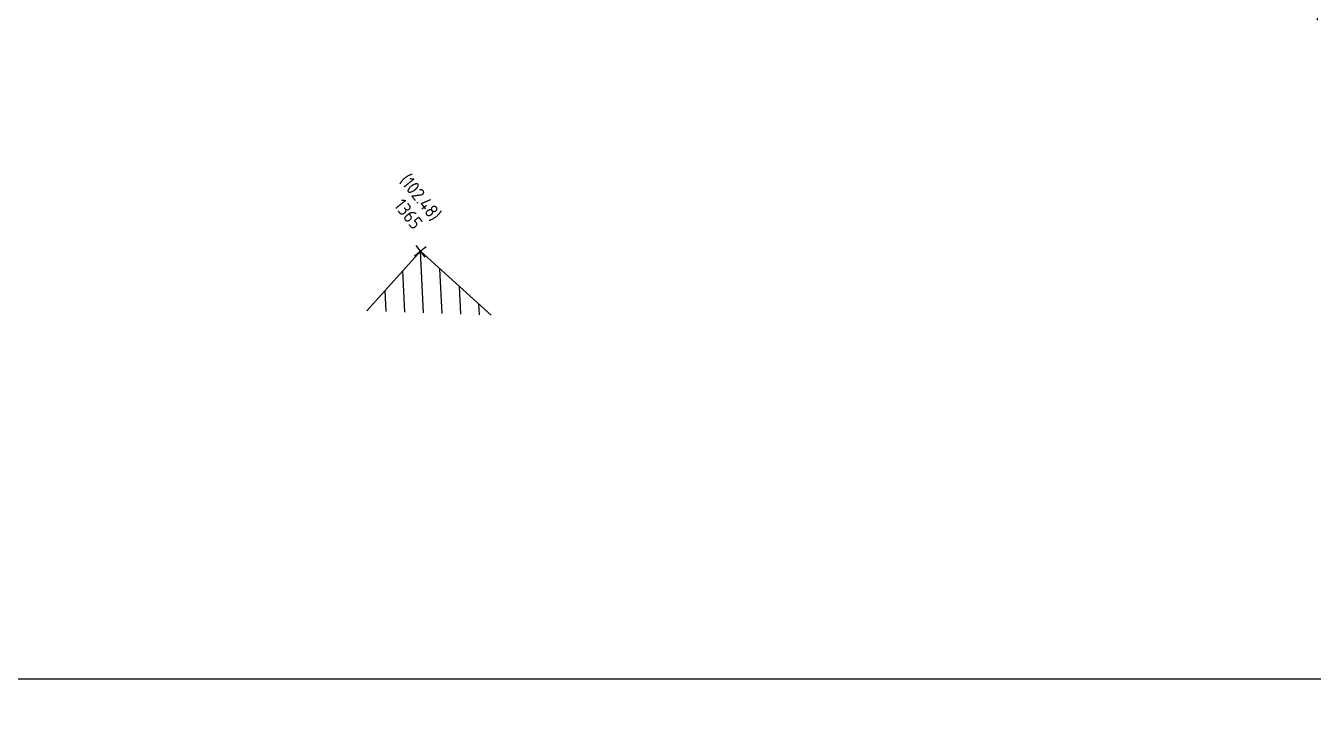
# Model space of a CAD drawing. Extents: x 9555 to 11275, y -8412 to -6382.
# Drawn here: x 10172.5 to 10259, y -8148.9 to -8103.2 of the extents above; entities that cross this region are included whole.
import ezdxf

# ---------------------------------------------------------------- set-up
doc = ezdxf.new("R2010")
doc.units = 0
doc.header["$MEASUREMENT"] = 0
doc.header["$XCLIPFRAME"] = 2
doc.header["$PDMODE"] = 33
doc.header["$PDSIZE"] = 0.12
doc.layers.get('0').update_dxf_attribs({"color": 53, "lineweight": 50})
for name, color, linetype in [('02_CAT', 7, 'Continuous'), ('GE_9632-NOME_P', 8, 'Continuous'), ('GE_9632-PUNTI', 8, 'Continuous'), ('GE_9632-QUOTE_P', 8, 'Continuous'), ('GE_9632-SIMBOLI', 8, 'Continuous'), ('Immagine', 181, 'Continuous'), ('Ril-Fabbr_Retino', 8, 'Continuous')]:
    doc.layers.add(name, color=color, linetype=linetype)
doc.layers.add('Ril-Fabbr', color=9, linetype='Continuous', lineweight=30)
doc.styles.get("Standard").update_dxf_attribs({"font": 'isocp.shx'})
picture_1 = doc.add_image_def('image2.png', size_in_pixel=(4950, 3510))
picture_2 = doc.add_image_def('image3.png', size_in_pixel=(3510, 4950))

# ---------------------------------------------------------------- blocks, each defined once
blk = doc.blocks.new('-Fgl. 957E Estratto Foglio Intero_PostFR2')
at = {"layer": 'Immagine'}
image = blk.add_image(picture_1, insert=(9917.284, -8422.509), size_in_units=(838.183, 594.348), rotation=0.00109, dxfattribs=at)
image.set_boundary_path([(308.756, 193.629), (4680.161, 3410.458)])
image.dxf.flags = 15
blk = doc.blocks.new('-Fgl. 958 Estratto Foglio Intero_PostFR3')
at = {"layer": 'Immagine'}
image = blk.add_image(picture_2, insert=(9716.786, -8308.175), size_in_units=(1485.814, 2095.379), rotation=-0.001044, dxfattribs=at)
image.set_boundary_path([(486.986, 415.0435), (2987.88, 4584.8433)])
image.dxf.flags = 15
blk = doc.blocks.new('- Fogli_Unione (Estratti_20043_SpostatoComeAll.957E_SuRIL_PostFR1-FR2-FR3 (2021-02-08)')
for name in ['-Fgl. 958 Estratto Foglio Intero_PostFR3', '-Fgl. 957E Estratto Foglio Intero_PostFR2']:
    blk.add_blockref(name, (0, 0))
blk = doc.blocks.new('2493-1_PostFRAZ')
at = {"layer": '02_CAT'}
blk.add_blockref('- Fogli_Unione (Estratti_20043_SpostatoComeAll.957E_SuRIL_PostFR1-FR2-FR3 (2021-02-08)', (2.401, 6.764), dxfattribs=at)

msp = doc.modelspace()

# ---------------------------------------------------------------- hatches: boundary and pattern name
at = {"layer": 'Ril-Fabbr_Retino'}
h = msp.add_hatch(dxfattribs=at)
h.set_pattern_fill('ANSI31', color=256, scale=10, angle=47.7, style=2)
edge = h.paths.add_edge_path()
edge.add_line((10305.386, -8054.479), (10290.308, -8040.666))
edge.add_line((10290.308, -8040.666), (10263.029, -8070.6))
edge.add_line((10263.029, -8070.6), (10259.523, -8067.448))
edge.add_line((10259.523, -8067.448), (10252.452, -8075.052))
edge.add_line((10252.452, -8075.052), (10248.671, -8071.632))
edge.add_line((10248.671, -8071.632), (10237.968, -8083.327))
edge.add_line((10237.968, -8083.327), (10271.854, -8114.233))
edge.add_line((10271.854, -8114.233), (10368.885, -8009.057))
edge.add_line((10368.885, -8009.057), (10334.494, -7977.361))
edge.add_line((10334.494, -7977.361), (10323.743, -7989.061))
edge.add_line((10323.743, -7989.061), (10327.592, -7992.561))
edge.add_line((10327.592, -7992.561), (10320.648, -8000.292))
edge.add_line((10320.648, -8000.292), (10324.144, -8003.516))
edge.add_line((10324.144, -8003.516), (10296.805, -8033.49))
edge.add_line((10296.805, -8033.49), (10312.054, -8047.115))
edge.add_line((10305.364, -8054.458), (10310.811, -8048.501))
edge.add_line((10310.811, -8048.501), (10312.054, -8047.115))
h = msp.add_hatch(dxfattribs=at)
h.set_pattern_fill('ANSI31', color=251, scale=10, angle=47.81789, style=0)
h.set_pattern_definition([(92.818, (10199.0447, -8118.3277), (-1.2485, -0.06145), [])])
h.paths.add_polyline_path([(10199.045, -8118.328), (10203.807, -8122.628), (10195.441, -8122.319)])

# ---------------------------------------------------------------- linework, layer by layer
at = {"layer": 'GE_9632-PUNTI'}
msp.add_point((10199.045, -8118.328), dxfattribs=at)
at = {"layer": 'GE_9632-SIMBOLI'}
for p, q in [((10198.654, -8118.639), (10199.436, -8118.016)), ((10198.733, -8117.937), (10199.356, -8118.719))]:
    msp.add_line(p, q, dxfattribs=at)
at = {"layer": 'Ril-Fabbr'}
msp.add_lwpolyline([(10203.807, -8122.628), (10199.045, -8118.328), (10195.441, -8122.319)], dxfattribs=at)

# ---------------------------------------------------------------- block references
at = {"layer": '02_CAT'}
msp.add_blockref('2493-1_PostFRAZ', (0, 0), dxfattribs=at)

# ---------------------------------------------------------------- texts
at = {"layer": 'GE_9632-NOME_P'}
msp.add_text('1365', height=0.9, rotation=308.55779, dxfattribs=at).set_placement((10197.219, -8115.269))
at = {"layer": 'GE_9632-QUOTE_P'}
msp.add_text('(102.48)', height=0.9, rotation=308.55779, dxfattribs=at).set_placement((10197.594, -8113.592))

doc.saveas('drawing.dxf')
